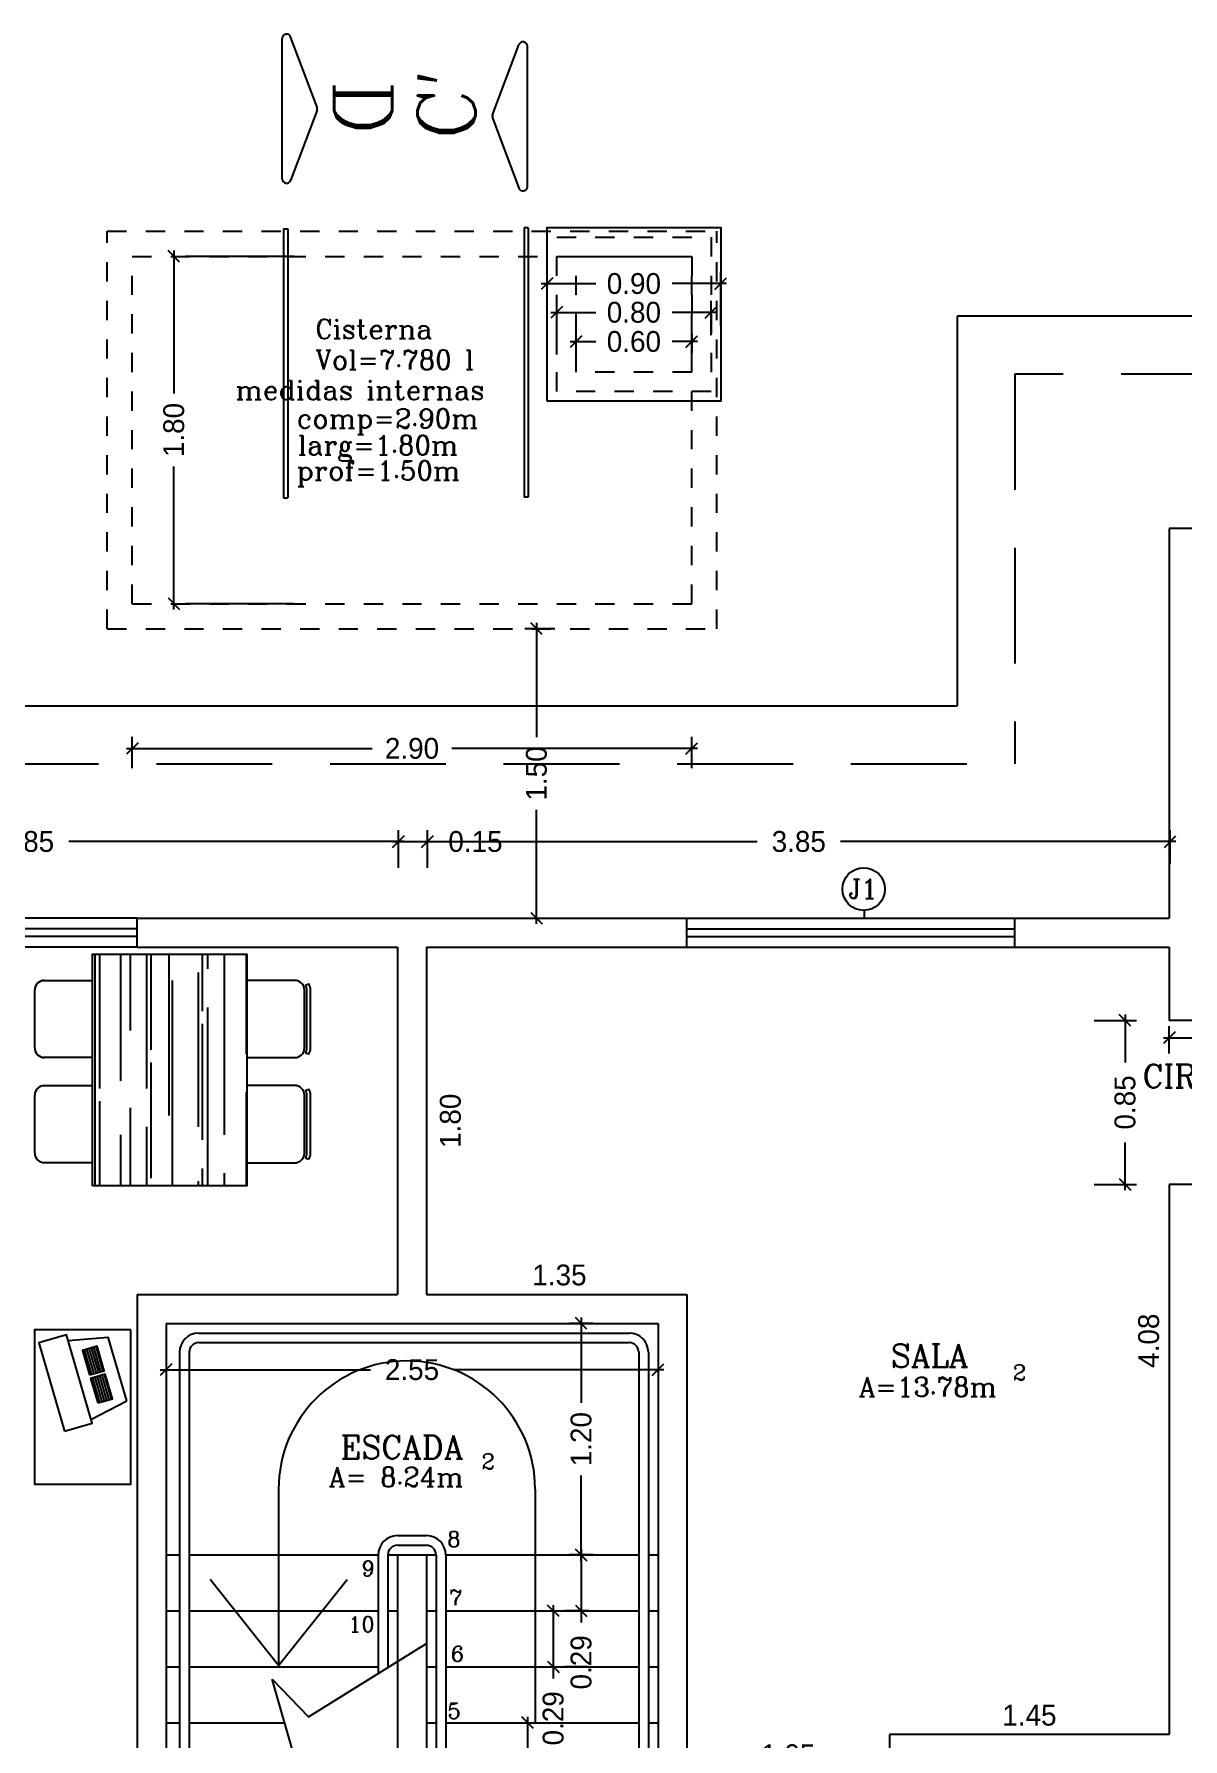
# Model space of a CAD drawing. Extents: x 11.2 to 102.3, y 40.3 to 127.2.
# Drawn here: x 23.5 to 29.45, y 61.93 to 70.76 of the extents above; entities that cross this region are included whole.
import ezdxf

# ---------------------------------------------------------------- set-up
doc = ezdxf.new("R2010")
doc.units = 0
doc.header["$LTSCALE"] = 8
doc.linetypes.add('DASHED2', pattern=[0.375, 0.25, -0.125])
doc.layers.get('0').update_dxf_attribs({"linetype": 'CONTINUOUS'})
doc.layers.get('DEFPOINTS').update_dxf_attribs({"linetype": 'CONTINUOUS'})
for name, color, linetype in [('COBERTURA', 7, 'CONTINUOUS'), ('COTAS', 244, 'CONTINUOUS'), ('EQUIPAMENTOS', 1, 'CONTINUOUS'), ('ESCADA', 5, 'CONTINUOUS'), ('ESQUADRIAS', 244, 'CONTINUOUS'), ('PAREDE', 7, 'CONTINUOUS'), ('PISO', 30, 'CONTINUOUS'), ('TEXTO', 1, 'CONTINUOUS')]:
    doc.layers.add(name, color=color, linetype=linetype)
doc.styles.add('ROMANC', font='ROMANC.SHX')
doc.dimstyles.get("Standard").update_dxf_attribs({"dimtxt": 0.18, "dimasz": 0.18, "dimexe": 0.18, "dimexo": 0.0625, "dimgap": 0.09, "dimtad": 0, "dimtih": 1, "dimtoh": 1, "dimdec": 4, "dimzin": 0, "dimtxsty": 'STANDARD', "dimcen": 0.09, "dimazin": 3, "dimtfac": 1, "dimtdec": 4, "dimtofl": 0, "dimtmove": 0, "dimatfit": 3, "dimtolj": 1, "dimtzin": 0})

# ---------------------------------------------------------------- blocks, each defined once
blk = doc.blocks.new('*X1')
at = {"color": 0}
for p, q in [((9.3208, 5.8875), (9.453, 5.8875)), ((9.3208, 5.875), (9.453, 5.875)), ((9.3208, 5.8625), (9.453, 5.8625)), ((9.3208, 5.85), (9.453, 5.85)), ((9.3208, 5.8375), (9.453, 5.8375)), ((9.4722, 5.8875), (9.6044, 5.8875)), ((9.4722, 5.875), (9.6044, 5.875)), ((9.4722, 5.8625), (9.6044, 5.8625)), ((9.4722, 5.85), (9.6044, 5.85)), ((9.4722, 5.8375), (9.6044, 5.8375)), ((9.3208, 5.825), (9.453, 5.825)), ((9.4722, 5.825), (9.6044, 5.825))]:
    blk.add_line(p, q, dxfattribs=at)
blk = doc.blocks.new('*X4')
at = {"color": 0}
for p, q in [((23.816, 64.7952), (23.816, 65.9952)), ((23.84, 65.3), (23.84, 65.9952)), ((23.95, 65.34), (23.95, 65.9952)), ((24, 65.6), (24, 65.9952)), ((24.084, 65.3), (24.084, 65.9952)), ((24.106, 65.5), (24.106, 65.9952)), ((24.2, 65.16), (24.2, 65.9952)), ((24.372, 65.7), (24.372, 65.9952)), ((24.4, 65.92), (24.4, 65.9952)), ((24.486, 65.06), (24.486, 65.9952)), ((24.6, 65.48), (24.6, 65.9952)), ((24.218, 64.7952), (24.218, 65.86)), ((24.352, 65.1), (24.352, 65.9)), ((24.4, 64.7952), (24.4, 65.72)), ((24.372, 65.034), (24.372, 65.634)), ((24.106, 64.834), (24.106, 65.434)), ((23.84, 64.7952), (23.84, 65.234)), ((24.6, 64.7952), (24.6, 65.28)), ((24, 64.7952), (24, 65.2)), ((23.95, 64.7952), (23.95, 65.06)), ((24.084, 64.7952), (24.084, 65.1)), ((24.372, 64.7952), (24.372, 64.884)), ((24.486, 64.7952), (24.486, 64.86)), ((24.352, 64.7952), (24.352, 64.82))]:
    blk.add_line(p, q, dxfattribs=at)
blk = doc.blocks.new('_OBLIQUE')
at = {"color": 0, "linetype": 'BYBLOCK'}
blk.add_line((-0.5, -0.5), (0.5, 0.5), dxfattribs=at)
blk = doc.blocks.new('*D18')
at = {"color": 244, "linetype": 'BYBLOCK'}
for p, q in [((26.3086, 69.3522), (26.3086, 69.4793)), ((26.9086, 69.3522), (26.9086, 69.4793)), ((26.2786, 69.4193), (26.4106, 69.4193)), ((26.9386, 69.4193), (26.8066, 69.4193))]:
    blk.add_line(p, q, dxfattribs=at)
at = {"layer": 'DEFPOINTS', "color": 0, "linetype": 'BYBLOCK'}
for p in [(26.9086, 69.4193), (26.3086, 68.5122), (26.9086, 68.5122)]:
    blk.add_point(p, dxfattribs=at)
at = {"color": 244, "linetype": 'BYBLOCK', "xscale": 0.06, "yscale": 0.06, "zscale": 0.06, "rotation": 180}
blk.add_blockref('_OBLIQUE', (26.3086, 69.4193), dxfattribs=at)
at = {"color": 244, "linetype": 'BYBLOCK', "xscale": 0.06, "yscale": 0.06, "zscale": 0.06}
blk.add_blockref('_OBLIQUE', (26.9086, 69.4193), dxfattribs=at)
at = {"color": 30, "linetype": 'BYBLOCK', "insert": (26.6086, 69.4193), "char_height": 0.108, "attachment_point": 5}
blk.add_mtext('\\A1;0.60', dxfattribs=at)
blk = doc.blocks.new('*D19')
at = {"color": 244, "linetype": 'BYBLOCK'}
for p, q in [((26.2086, 69.3522), (26.2086, 69.6306)), ((27.0086, 69.4522), (27.0086, 69.6306)), ((26.1786, 69.5706), (26.4106, 69.5706)), ((27.0386, 69.5706), (26.8066, 69.5706))]:
    blk.add_line(p, q, dxfattribs=at)
at = {"layer": 'DEFPOINTS', "color": 0, "linetype": 'BYBLOCK'}
for p in [(27.0086, 69.5706), (27.0086, 68.6122), (26.2086, 68.5122)]:
    blk.add_point(p, dxfattribs=at)
at = {"color": 244, "linetype": 'BYBLOCK', "xscale": 0.06, "yscale": 0.06, "zscale": 0.06, "rotation": 180}
blk.add_blockref('_OBLIQUE', (26.2086, 69.5706), dxfattribs=at)
at = {"color": 244, "linetype": 'BYBLOCK', "xscale": 0.06, "yscale": 0.06, "zscale": 0.06}
blk.add_blockref('_OBLIQUE', (27.0086, 69.5706), dxfattribs=at)
at = {"color": 30, "linetype": 'BYBLOCK', "insert": (26.6086, 69.5706), "char_height": 0.108, "attachment_point": 5}
blk.add_mtext('\\A1;0.80', dxfattribs=at)
blk = doc.blocks.new('*D20')
at = {"color": 244, "linetype": 'BYBLOCK'}
for p, q in [((26.1286, 69.7196), (26.4106, 69.7196)), ((26.1586, 69.5022), (26.1586, 69.7796)), ((27.0886, 69.7196), (26.8066, 69.7196)), ((27.0586, 69.5022), (27.0586, 69.7796))]:
    blk.add_line(p, q, dxfattribs=at)
at = {"layer": 'DEFPOINTS', "color": 0, "linetype": 'BYBLOCK'}
for p in [(27.0586, 69.7196), (26.1586, 68.6622), (27.0586, 68.6622)]:
    blk.add_point(p, dxfattribs=at)
at = {"color": 244, "linetype": 'BYBLOCK', "xscale": 0.06, "yscale": 0.06, "zscale": 0.06, "rotation": 180}
blk.add_blockref('_OBLIQUE', (26.1586, 69.7196), dxfattribs=at)
at = {"color": 244, "linetype": 'BYBLOCK', "xscale": 0.06, "yscale": 0.06, "zscale": 0.06}
blk.add_blockref('_OBLIQUE', (27.0586, 69.7196), dxfattribs=at)
at = {"color": 30, "linetype": 'BYBLOCK', "insert": (26.6086, 69.7196), "char_height": 0.108, "attachment_point": 5}
blk.add_mtext('\\A1;0.90', dxfattribs=at)
blk = doc.blocks.new('*D21')
at = {"color": 244, "linetype": 'BYBLOCK'}
for p, q in [((24.0086, 67.5522), (24.0086, 67.7136)), ((26.9086, 67.5522), (26.9086, 67.7136)), ((23.9786, 67.6536), (25.2516, 67.6536)), ((26.9386, 67.6536), (25.6656, 67.6536))]:
    blk.add_line(p, q, dxfattribs=at)
at = {"layer": 'DEFPOINTS', "color": 0, "linetype": 'BYBLOCK'}
for p in [(26.9086, 67.6536), (24.0086, 66.7122), (26.9086, 66.7122)]:
    blk.add_point(p, dxfattribs=at)
at = {"color": 244, "linetype": 'BYBLOCK', "xscale": 0.06, "yscale": 0.06, "zscale": 0.06, "rotation": 180}
blk.add_blockref('_OBLIQUE', (24.0086, 67.6536), dxfattribs=at)
at = {"color": 244, "linetype": 'BYBLOCK', "xscale": 0.06, "yscale": 0.06, "zscale": 0.06}
blk.add_blockref('_OBLIQUE', (26.9086, 67.6536), dxfattribs=at)
at = {"color": 30, "linetype": 'BYBLOCK', "insert": (25.4586, 67.6536), "char_height": 0.108, "attachment_point": 5}
blk.add_mtext('\\A1;2.90', dxfattribs=at)
blk = doc.blocks.new('*D22')
at = {"color": 244, "linetype": 'BYBLOCK'}
for p, q in [((24.224, 68.5422), (24.224, 67.8012)), ((24.8486, 68.5122), (24.284, 68.5122)), ((24.224, 66.6822), (24.224, 67.4232)), ((24.8486, 66.7122), (24.284, 66.7122))]:
    blk.add_line(p, q, dxfattribs=at)
at = {"layer": 'DEFPOINTS', "color": 0, "linetype": 'BYBLOCK'}
for p in [(24.0086, 68.5122), (24.0086, 66.7122), (24.224, 66.7122)]:
    blk.add_point(p, dxfattribs=at)
at = {"color": 244, "linetype": 'BYBLOCK', "xscale": 0.06, "yscale": 0.06, "zscale": 0.06}
for p, rotation in [((24.224, 68.5122), 90), ((24.224, 66.7122), 270)]:
    blk.add_blockref('_OBLIQUE', p, dxfattribs=dict(at, rotation=rotation))
at = {"color": 30, "linetype": 'BYBLOCK', "insert": (24.224, 67.6122), "char_height": 0.108, "attachment_point": 5, "rotation": 90}
blk.add_mtext('\\A1;1.80', dxfattribs=at)
blk = doc.blocks.new('*D28')
at = {"color": 244, "linetype": 'BYBLOCK'}
for p, q in [((24.1836, 63.2422), (24.1836, 63.0888)), ((26.7336, 63.2422), (26.7336, 63.0888)), ((24.1536, 63.1488), (25.2426, 63.1488)), ((26.7636, 63.1488), (25.6746, 63.1488))]:
    blk.add_line(p, q, dxfattribs=at)
at = {"layer": 'DEFPOINTS', "color": 0, "linetype": 'BYBLOCK'}
for p in [(24.1836, 64.0822), (26.7336, 64.0822), (26.7336, 63.1488)]:
    blk.add_point(p, dxfattribs=at)
at = {"color": 244, "linetype": 'BYBLOCK', "xscale": 0.06, "yscale": 0.06, "zscale": 0.06, "rotation": 180}
blk.add_blockref('_OBLIQUE', (24.1836, 63.1488), dxfattribs=at)
at = {"color": 244, "linetype": 'BYBLOCK', "xscale": 0.06, "yscale": 0.06, "zscale": 0.06}
blk.add_blockref('_OBLIQUE', (26.7336, 63.1488), dxfattribs=at)
at = {"color": 30, "linetype": 'BYBLOCK', "insert": (25.4586, 63.1488), "char_height": 0.108, "attachment_point": 5}
blk.add_mtext('\\A1;2.55', dxfattribs=at)
blk = doc.blocks.new('*D29')
at = {"color": 244, "linetype": 'BYBLOCK'}
for p, q in [((25.8936, 64.0822), (25.7715, 64.0822)), ((25.8315, 64.1122), (25.8315, 63.6712)), ((25.8315, 62.8522), (25.8315, 63.2932)), ((25.8936, 62.8822), (25.7715, 62.8822))]:
    blk.add_line(p, q, dxfattribs=at)
at = {"layer": 'DEFPOINTS', "color": 0, "linetype": 'BYBLOCK'}
for p in [(26.7336, 64.0822), (25.8315, 62.8822), (26.7336, 62.8822)]:
    blk.add_point(p, dxfattribs=at)
at = {"color": 244, "linetype": 'BYBLOCK', "xscale": 0.06, "yscale": 0.06, "zscale": 0.06}
for p, rotation in [((25.8315, 64.0822), 90), ((25.8315, 62.8822), 270)]:
    blk.add_blockref('_OBLIQUE', p, dxfattribs=dict(at, rotation=rotation))
at = {"color": 30, "linetype": 'BYBLOCK', "insert": (25.8315, 63.4822), "char_height": 0.108, "attachment_point": 5, "rotation": 90}
blk.add_mtext('\\A1;1.20', dxfattribs=at)
blk = doc.blocks.new('*D30')
at = {"color": 244, "linetype": 'BYBLOCK'}
for p, q in [((26.5391, 62.9122), (26.5391, 62.5922)), ((26.4736, 62.8822), (26.5991, 62.8822)), ((26.4736, 62.5922), (26.5991, 62.5922)), ((26.5391, 62.5922), (26.5391, 62.5322))]:
    blk.add_line(p, q, dxfattribs=at)
at = {"layer": 'DEFPOINTS', "color": 0, "linetype": 'BYBLOCK'}
for p in [(25.6336, 62.8822), (25.6336, 62.5922), (26.5391, 62.5922)]:
    blk.add_point(p, dxfattribs=at)
at = {"color": 244, "linetype": 'BYBLOCK', "xscale": 0.06, "yscale": 0.06, "zscale": 0.06}
for p, rotation in [((26.5391, 62.8822), 90), ((26.5391, 62.5922), 270)]:
    blk.add_blockref('_OBLIQUE', p, dxfattribs=dict(at, rotation=rotation))
at = {"color": 30, "linetype": 'BYBLOCK', "insert": (26.5391, 62.3252), "char_height": 0.108, "attachment_point": 5, "rotation": 90}
blk.add_mtext('\\A1;0.29', dxfattribs=at)
blk = doc.blocks.new('*D31')
at = {"color": 244, "linetype": 'BYBLOCK'}
for p, q in [((26.1905, 62.6222), (26.1905, 62.3022)), ((26.3736, 62.5922), (26.2505, 62.5922)), ((26.1905, 62.3022), (26.1905, 62.2422)), ((26.3736, 62.3022), (26.2505, 62.3022))]:
    blk.add_line(p, q, dxfattribs=at)
at = {"layer": 'DEFPOINTS', "color": 0, "linetype": 'BYBLOCK'}
for p in [(25.5336, 62.5922), (25.5336, 62.3022), (26.1905, 62.3022)]:
    blk.add_point(p, dxfattribs=at)
at = {"color": 244, "linetype": 'BYBLOCK', "xscale": 0.06, "yscale": 0.06, "zscale": 0.06}
for p, rotation in [((26.1905, 62.5922), 90), ((26.1905, 62.3022), 270)]:
    blk.add_blockref('_OBLIQUE', p, dxfattribs=dict(at, rotation=rotation))
at = {"color": 30, "linetype": 'BYBLOCK', "insert": (26.1905, 62.0352), "char_height": 0.108, "attachment_point": 5, "rotation": 90}
blk.add_mtext('\\A1;0.29', dxfattribs=at)
blk = doc.blocks.new('*D32')
at = {"color": 244, "linetype": 'BYBLOCK'}
for p, q in [((26.4282, 62.0422), (26.4282, 61.7222)), ((26.3736, 62.0122), (26.4882, 62.0122)), ((26.3736, 61.7222), (26.4882, 61.7222)), ((26.4282, 61.7222), (26.4282, 61.6622))]:
    blk.add_line(p, q, dxfattribs=at)
at = {"layer": 'DEFPOINTS', "color": 0, "linetype": 'BYBLOCK'}
for p in [(25.5336, 62.0122), (25.5336, 61.7222), (26.4282, 61.7222)]:
    blk.add_point(p, dxfattribs=at)
at = {"color": 244, "linetype": 'BYBLOCK', "xscale": 0.06, "yscale": 0.06, "zscale": 0.06}
for p, rotation in [((26.4282, 62.0122), 90), ((26.4282, 61.7222), 270)]:
    blk.add_blockref('_OBLIQUE', p, dxfattribs=dict(at, rotation=rotation))
at = {"color": 30, "linetype": 'BYBLOCK', "insert": (26.4282, 61.4552), "char_height": 0.108, "attachment_point": 5, "rotation": 90}
blk.add_mtext('\\A1;0.29', dxfattribs=at)
blk = doc.blocks.new('*D33')
at = {"color": 244, "linetype": 'BYBLOCK'}
for p, q in [((26.8836, 61.1122), (26.8836, 60.9824)), ((27.9336, 61.1122), (27.9336, 60.9824)), ((26.8536, 61.0424), (27.2196, 61.0424)), ((27.9636, 61.0424), (27.5976, 61.0424))]:
    blk.add_line(p, q, dxfattribs=at)
at = {"layer": 'DEFPOINTS', "color": 0, "linetype": 'BYBLOCK'}
for p in [(26.8836, 61.9522), (27.9336, 61.9522), (26.8836, 61.0424)]:
    blk.add_point(p, dxfattribs=at)
at = {"color": 244, "linetype": 'BYBLOCK', "xscale": 0.06, "yscale": 0.06, "zscale": 0.06, "rotation": 180}
blk.add_blockref('_OBLIQUE', (26.8836, 61.0424), dxfattribs=at)
at = {"color": 244, "linetype": 'BYBLOCK', "xscale": 0.06, "yscale": 0.06, "zscale": 0.06}
blk.add_blockref('_OBLIQUE', (27.9336, 61.0424), dxfattribs=at)
at = {"color": 30, "linetype": 'BYBLOCK', "insert": (27.4086, 61.0424), "char_height": 0.108, "attachment_point": 5}
blk.add_mtext('\\A1;1.05', dxfattribs=at)
blk = doc.blocks.new('*D34')
at = {"color": 244, "linetype": 'BYBLOCK'}
for p, q in [((30.2236, 65.6522), (30.4436, 65.6522)), ((30.3836, 65.6822), (30.3836, 65.4342)), ((30.3836, 64.7722), (30.3836, 65.0202)), ((30.2236, 64.8022), (30.4436, 64.8022))]:
    blk.add_line(p, q, dxfattribs=at)
at = {"layer": 'DEFPOINTS', "color": 0, "linetype": 'BYBLOCK'}
for p in [(29.3836, 65.6522), (29.3836, 64.8022), (30.3836, 64.8022)]:
    blk.add_point(p, dxfattribs=at)
at = {"color": 244, "linetype": 'BYBLOCK', "xscale": 0.06, "yscale": 0.06, "zscale": 0.06}
for p, rotation in [((30.3836, 65.6522), 90), ((30.3836, 64.8022), 270)]:
    blk.add_blockref('_OBLIQUE', p, dxfattribs=dict(at, rotation=rotation))
at = {"color": 30, "linetype": 'BYBLOCK', "insert": (30.3836, 65.2272), "char_height": 0.108, "attachment_point": 5, "rotation": 90}
blk.add_mtext('\\A1;0.85', dxfattribs=at)
blk = doc.blocks.new('*D35')
at = {"color": 244, "linetype": 'BYBLOCK'}
for p, q in [((29.3836, 65.6422), (29.3836, 65.7844)), ((30.3836, 65.6422), (30.3836, 65.7844)), ((29.3536, 65.7244), (29.7036, 65.7244)), ((30.4136, 65.7244), (30.0636, 65.7244))]:
    blk.add_line(p, q, dxfattribs=at)
at = {"layer": 'DEFPOINTS', "color": 0, "linetype": 'BYBLOCK'}
for p in [(30.3836, 65.7244), (29.3836, 64.8022), (30.3836, 64.8022)]:
    blk.add_point(p, dxfattribs=at)
at = {"color": 244, "linetype": 'BYBLOCK', "xscale": 0.06, "yscale": 0.06, "zscale": 0.06, "rotation": 180}
blk.add_blockref('_OBLIQUE', (29.3836, 65.7244), dxfattribs=at)
at = {"color": 244, "linetype": 'BYBLOCK', "xscale": 0.06, "yscale": 0.06, "zscale": 0.06}
blk.add_blockref('_OBLIQUE', (30.3836, 65.7244), dxfattribs=at)
at = {"color": 30, "linetype": 'BYBLOCK', "insert": (29.8836, 65.7244), "char_height": 0.108, "attachment_point": 5}
blk.add_mtext('\\A1;1.00', dxfattribs=at)
blk = doc.blocks.new('*D65')
at = {"layer": 'DEFPOINTS', "color": 0, "linetype": 'BYBLOCK'}
for p in [(29.3836, 66.0322), (29.3836, 61.9522), (29.3836, 61.9522)]:
    blk.add_point(p, dxfattribs=at)
at = {"color": 30, "linetype": 'BYBLOCK', "insert": (29.3836, 63.9922), "char_height": 0.108, "attachment_point": 5, "rotation": 90}
blk.add_mtext('\\A1;4.08', dxfattribs=at)
blk = doc.blocks.new('*D66')
at = {"layer": 'DEFPOINTS', "color": 0, "linetype": 'BYBLOCK'}
for p in [(25.5336, 66.0322), (25.5336, 64.2322), (25.5336, 64.2322)]:
    blk.add_point(p, dxfattribs=at)
at = {"color": 30, "linetype": 'BYBLOCK', "insert": (25.5336, 65.1322), "char_height": 0.108, "attachment_point": 5, "rotation": 90}
blk.add_mtext('\\A1;1.80', dxfattribs=at)
blk = doc.blocks.new('*D67')
at = {"layer": 'DEFPOINTS', "color": 0, "linetype": 'BYBLOCK'}
for p in [(29.3836, 62.0508), (27.9336, 61.9522), (29.3836, 61.9522)]:
    blk.add_point(p, dxfattribs=at)
at = {"color": 30, "linetype": 'BYBLOCK', "insert": (28.6586, 62.0508), "char_height": 0.108, "attachment_point": 5}
blk.add_mtext('\\A1;1.45', dxfattribs=at)
blk = doc.blocks.new('*D68')
at = {"color": 244, "linetype": 'BYBLOCK'}
for p, q in [((21.5036, 67.0018), (23.2426, 67.0018)), ((21.5336, 66.8722), (21.5336, 67.0618)), ((25.4136, 67.0018), (23.6746, 67.0018)), ((25.3836, 66.8722), (25.3836, 67.0618))]:
    blk.add_line(p, q, dxfattribs=at)
at = {"layer": 'DEFPOINTS', "color": 0, "linetype": 'BYBLOCK'}
for p in [(25.3836, 67.0018), (21.5336, 66.0322), (25.3836, 66.0322)]:
    blk.add_point(p, dxfattribs=at)
at = {"color": 244, "linetype": 'BYBLOCK', "xscale": 0.06, "yscale": 0.06, "zscale": 0.06, "rotation": 180}
blk.add_blockref('_OBLIQUE', (21.5336, 67.0018), dxfattribs=at)
at = {"color": 244, "linetype": 'BYBLOCK', "xscale": 0.06, "yscale": 0.06, "zscale": 0.06}
blk.add_blockref('_OBLIQUE', (25.3836, 67.0018), dxfattribs=at)
at = {"color": 30, "linetype": 'BYBLOCK', "insert": (23.4586, 67.0018), "char_height": 0.108, "attachment_point": 5}
blk.add_mtext('\\A1;3.85', dxfattribs=at)
blk = doc.blocks.new('*D69')
at = {"color": 244, "linetype": 'BYBLOCK'}
for p, q in [((25.5036, 66.9854), (27.2426, 66.9854)), ((25.5336, 66.8722), (25.5336, 67.0454)), ((29.4136, 66.9854), (27.6746, 66.9854)), ((29.3836, 66.8722), (29.3836, 67.0454))]:
    blk.add_line(p, q, dxfattribs=at)
at = {"layer": 'DEFPOINTS', "color": 0, "linetype": 'BYBLOCK'}
for p in [(29.3836, 66.9854), (25.5336, 66.0322), (29.3836, 66.0322)]:
    blk.add_point(p, dxfattribs=at)
at = {"color": 244, "linetype": 'BYBLOCK', "xscale": 0.06, "yscale": 0.06, "zscale": 0.06, "rotation": 180}
blk.add_blockref('_OBLIQUE', (25.5336, 66.9854), dxfattribs=at)
at = {"color": 244, "linetype": 'BYBLOCK', "xscale": 0.06, "yscale": 0.06, "zscale": 0.06}
blk.add_blockref('_OBLIQUE', (29.3836, 66.9854), dxfattribs=at)
at = {"color": 30, "linetype": 'BYBLOCK', "insert": (27.4586, 66.9854), "char_height": 0.108, "attachment_point": 5}
blk.add_mtext('\\A1;3.85', dxfattribs=at)
blk = doc.blocks.new('*D70')
at = {"color": 244, "linetype": 'BYBLOCK'}
for p, q in [((25.3836, 66.8722), (25.3836, 67.0676)), ((25.5336, 66.8722), (25.5336, 67.0676)), ((25.3536, 67.0076), (25.5336, 67.0076)), ((25.5336, 67.0076), (25.5936, 67.0076))]:
    blk.add_line(p, q, dxfattribs=at)
at = {"layer": 'DEFPOINTS', "color": 0, "linetype": 'BYBLOCK'}
for p in [(25.5336, 67.0076), (25.3836, 66.0322), (25.5336, 66.0322)]:
    blk.add_point(p, dxfattribs=at)
at = {"color": 244, "linetype": 'BYBLOCK', "xscale": 0.06, "yscale": 0.06, "zscale": 0.06, "rotation": 180}
blk.add_blockref('_OBLIQUE', (25.3836, 67.0076), dxfattribs=at)
at = {"color": 244, "linetype": 'BYBLOCK', "xscale": 0.06, "yscale": 0.06, "zscale": 0.06}
blk.add_blockref('_OBLIQUE', (25.5336, 67.0076), dxfattribs=at)
at = {"color": 30, "linetype": 'BYBLOCK', "insert": (25.7826, 67.0076), "char_height": 0.108, "attachment_point": 5}
blk.add_mtext('\\A1;0.15', dxfattribs=at)
blk = doc.blocks.new('*D71')
at = {"layer": 'DEFPOINTS', "color": 0, "linetype": 'BYBLOCK'}
for p in [(25.5336, 64.2322), (26.8836, 64.2322), (26.8836, 64.2322)]:
    blk.add_point(p, dxfattribs=at)
at = {"color": 30, "linetype": 'BYBLOCK', "insert": (26.2086, 64.2322), "char_height": 0.108, "attachment_point": 5}
blk.add_mtext('\\A1;1.35', dxfattribs=at)
blk = doc.blocks.new('*D147')
at = {"color": 244, "linetype": 'BYBLOCK', "ltscale": 0.2}
for p, q in [((26.1986, 67.6822), (26.0437, 67.6822)), ((26.1037, 67.7122), (26.1037, 67.1212)), ((26.1037, 66.1522), (26.1037, 66.7432)), ((26.0436, 66.1822), (26.0437, 66.1822))]:
    blk.add_line(p, q, dxfattribs=at)
at = {"layer": 'DEFPOINTS', "color": 0, "linetype": 'BYBLOCK', "ltscale": 0.2}
for p in [(27.0386, 67.6822), (26.1037, 66.1822), (26.8836, 66.1822)]:
    blk.add_point(p, dxfattribs=at)
at = {"color": 244, "linetype": 'BYBLOCK', "ltscale": 0.2, "xscale": 0.06, "yscale": 0.06, "zscale": 0.06}
for p, rotation in [((26.1037, 67.6822), 90), ((26.1037, 66.1822), 270)]:
    blk.add_blockref('_OBLIQUE', p, dxfattribs=dict(at, rotation=rotation))
at = {"color": 30, "linetype": 'BYBLOCK', "ltscale": 0.2, "insert": (26.1037, 66.9322), "char_height": 0.108, "attachment_point": 5, "rotation": 90}
blk.add_mtext('\\A1;1.50', dxfattribs=at)

msp = doc.modelspace()

# ---------------------------------------------------------------- linework, layer by layer
at = {"layer": 'COBERTURA', "color": 30, "linetype": 'DASHED2', "ltscale": 0.3}
for p, q in [((34.2336, 69.0022), (28.5836, 69.0022)), ((28.5836, 69.0022), (28.5836, 66.9822)), ((22.3336, 66.9822), (28.5836, 66.9822))]:
    msp.add_line(p, q, dxfattribs=at)
at = {"layer": 'EQUIPAMENTOS', "color": 244}
for p, q in [((23.5415, 65.8597), (23.8047, 65.8597)), ((24.8632, 65.8597), (24.6, 65.8597)), ((24.9064, 65.8347), (24.922, 65.8412)), ((23.5034, 65.5097), (23.5034, 65.8097)), ((24.9012, 65.5097), (24.9012, 65.8097)), ((24.9132, 65.5097), (24.9132, 65.8097)), ((24.9332, 65.5097), (24.9332, 65.8097)), ((24.9064, 65.4847), (24.922, 65.4783)), ((23.8047, 65.4597), (23.5415, 65.4597)), ((24.6, 65.4597), (24.8632, 65.4597)), ((23.5415, 65.3147), (23.8047, 65.3147)), ((24.8632, 65.3147), (24.6, 65.3147)), ((24.9064, 65.2897), (24.922, 65.2961)), ((23.5034, 64.9647), (23.5034, 65.2647)), ((24.9012, 64.9647), (24.9012, 65.2647)), ((24.9132, 64.9647), (24.9132, 65.2647)), ((24.9332, 64.9647), (24.9332, 65.2647)), ((23.8047, 64.9147), (23.5415, 64.9147)), ((24.6, 64.9147), (24.8632, 64.9147)), ((24.9064, 64.9397), (24.922, 64.9333))]:
    msp.add_line(p, q, dxfattribs=at)
at = {"layer": 'EQUIPAMENTOS', "color": 30}
for p, q in [((23.6758, 63.9929), (23.8839, 64.0105)), ((23.9796, 63.6806), (23.8839, 64.0105)), ((23.7944, 63.5841), (23.9796, 63.6806))]:
    msp.add_line(p, q, dxfattribs=at)
at = {"layer": 'EQUIPAMENTOS', "color": 244}
for points in [[(23.8023, 64.7952), (23.8023, 65.9952), (24.6023, 65.9952), (24.6023, 64.7952)], [(24.0014, 64.049), (23.5014, 64.049), (23.5014, 63.249), (24.0014, 63.249)]]:
    msp.add_lwpolyline(points, close=True, dxfattribs=at)
at = {"layer": 'EQUIPAMENTOS', "color": 30}
for points in [[(23.6574, 63.523), (23.8001, 63.5644), (23.6672, 64.0224), (23.5246, 63.981)], [(23.7877, 63.8149), (23.8633, 63.8368), (23.8265, 63.9638), (23.7508, 63.9418)], [(23.8298, 63.6695), (23.9055, 63.6914), (23.8687, 63.8184), (23.793, 63.7964)]]:
    msp.add_lwpolyline(points, close=True, dxfattribs=at)
at = {"layer": 'EQUIPAMENTOS', "color": 244}
for centre, start, end in [((23.5534, 65.8097), 90, 180), ((24.8512, 65.8097), 0, 90), ((24.8632, 65.8097), 0, 30.01839), ((24.8832, 65.8097), 0, 38.96127), ((23.5534, 65.5097), 180, 270), ((24.8512, 65.5097), 270, 0), ((24.8632, 65.5097), 329.98161, 360), ((24.8832, 65.5097), 321.03873, 0), ((23.5534, 65.2647), 90, 180), ((24.8512, 65.2647), 0, 90), ((24.8832, 65.2647), 0, 38.96127), ((24.8632, 65.2647), 0, 30.01839), ((23.5534, 64.9647), 180, 270), ((24.8512, 64.9647), 270, 0), ((24.8632, 64.9647), 329.98161, 360), ((24.8832, 64.9647), 321.03873, 0)]:
    msp.add_arc(centre, 0.05, start, end, dxfattribs=at)
at = {"layer": 'ESCADA', "color": 1}
for p, q in [((24.3536, 64.0322), (26.5836, 64.0322)), ((24.3536, 63.9822), (26.5836, 63.9822)), ((24.1836, 62.8822), (24.2536, 62.8822)), ((24.3036, 62.8822), (25.2836, 62.8822)), ((25.3336, 62.8822), (25.3836, 62.8822)), ((25.5336, 62.8822), (25.5836, 62.8822)), ((25.6336, 62.8822), (26.6336, 62.8822)), ((26.6836, 62.8822), (26.7336, 62.8822)), ((24.1836, 62.5922), (24.2536, 62.5922)), ((24.3036, 62.5922), (25.2836, 62.5922)), ((25.3336, 62.5922), (25.3836, 62.5922)), ((25.5336, 62.5922), (25.5836, 62.5922)), ((25.6336, 62.5922), (26.6336, 62.5922)), ((26.6836, 62.5922), (26.7336, 62.5922)), ((24.1836, 62.3022), (24.2536, 62.3022)), ((24.3036, 62.3022), (25.2836, 62.3022)), ((25.5336, 62.3022), (25.5836, 62.3022)), ((25.6336, 62.3022), (26.6336, 62.3022)), ((26.6836, 62.3022), (26.7336, 62.3022)), ((24.1836, 62.0122), (24.2536, 62.0122)), ((24.3036, 62.0122), (24.7986, 62.0122)), ((25.5336, 62.0122), (25.5836, 62.0122)), ((25.6336, 62.0122), (26.6336, 62.0122)), ((26.6836, 62.0122), (26.7336, 62.0122))]:
    msp.add_line(p, q, dxfattribs=at)
at = {"layer": 'ESCADA', "color": 1, "linetype": 'CONTINUOUS', "ltscale": 0.3}
for p, q in [((24.2536, 63.9322), (24.2536, 61.6272)), ((24.3036, 63.9322), (24.3036, 61.6584)), ((26.6336, 63.9322), (26.6336, 60.8322)), ((26.6836, 63.9322), (26.6836, 60.8322)), ((25.3836, 62.9822), (25.5336, 62.9822)), ((25.3836, 62.9322), (25.5336, 62.9322)), ((25.2836, 62.8822), (25.2836, 62.2682)), ((25.3336, 62.8822), (25.3336, 62.2993)), ((25.5836, 62.8822), (25.5836, 60.8322)), ((25.6336, 62.8822), (25.6336, 60.8322))]:
    msp.add_line(p, q, dxfattribs=at)
at = {"layer": 'ESCADA', "color": 30, "ltscale": 0.3}
for p, q in [((24.7668, 63.2226), (24.7668, 62.3095)), ((26.0968, 63.2226), (26.0968, 62.0095)), ((24.7668, 62.3095), (24.412, 62.754)), ((24.7668, 62.3095), (25.1217, 62.754))]:
    msp.add_line(p, q, dxfattribs=at)
at = {"layer": 'ESCADA', "color": 30, "linetype": 'CONTINUOUS', "ltscale": 0.3}
for p, q in [((24.9217, 62.043), (25.5336, 62.4237)), ((24.7334, 62.2382), (24.9217, 62.043)), ((24.8638, 61.7863), (24.7334, 62.2382))]:
    msp.add_line(p, q, dxfattribs=at)
at = {"layer": 'ESCADA', "color": 1}
for radius in [0.1, 0.05]:
    msp.add_arc((24.3536, 63.9322), radius, 90, 180, dxfattribs=at)
at = {"layer": 'ESCADA', "color": 1, "ltscale": 0.3}
for radius in [0.1, 0.05]:
    msp.add_arc((26.5836, 63.9322), radius, 0, 90, dxfattribs=at)
at = {"layer": 'ESCADA', "color": 30, "ltscale": 0.3}
msp.add_arc((25.4318, 63.2226), 0.665, 360, 180, dxfattribs=at)
at = {"layer": 'ESCADA', "color": 1, "linetype": 'CONTINUOUS', "ltscale": 0.3}
for centre, radius, start, end in [((25.3836, 62.8822), 0.1, 90, 180), ((25.3836, 62.8822), 0.05, 90, 180), ((25.5329, 62.8822), 0.05, 0, 90), ((25.5336, 62.8822), 0.1, 0, 90)]:
    msp.add_arc(centre, radius, start, end, dxfattribs=at)
at = {"layer": 'ESQUADRIAS', "color": 1}
for p, q in [((24.0336, 66.1822), (22.3336, 66.1822)), ((26.8836, 66.1822), (28.5836, 66.1822)), ((24.0336, 66.0322), (22.3336, 66.0322)), ((26.8836, 66.0322), (28.5836, 66.0322))]:
    msp.add_line(p, q, dxfattribs=at)
at = {"layer": 'ESQUADRIAS', "color": 1, "ltscale": 0.2}
msp.add_line((27.8017, 66.2229), (27.8017, 66.1837), dxfattribs=at)
at = {"layer": 'ESQUADRIAS', "color": 5}
for p, q in [((24.0336, 66.1272), (22.3336, 66.1272)), ((26.8836, 66.1272), (28.5836, 66.1272)), ((24.0336, 66.0872), (22.3336, 66.0872)), ((26.8836, 66.0872), (28.5836, 66.0872))]:
    msp.add_line(p, q, dxfattribs=at)
at = {"layer": 'ESQUADRIAS', "color": 1, "ltscale": 0.2}
msp.add_circle((27.7996, 66.3332), 0.1104, dxfattribs=at)
at = {"layer": 'PAREDE', "color": 244, "linetype": 'DASHED2', "ltscale": 0.02}
for p, q in [((23.8786, 67.6822), (23.8786, 69.7422)), ((23.8786, 69.7422), (27.0386, 69.7422)), ((27.0386, 67.6822), (27.0386, 69.7422)), ((24.0086, 67.8122), (24.0086, 69.6122)), ((24.0086, 69.6122), (26.9086, 69.6122)), ((26.9086, 67.8122), (26.9086, 69.6122)), ((24.0086, 67.8122), (26.9086, 67.8122)), ((23.8786, 67.6822), (27.0386, 67.6822))]:
    msp.add_line(p, q, dxfattribs=at)
at = {"layer": 'PAREDE', "color": 7}
for p, q in [((29.3836, 68.2022), (29.3836, 66.1822)), ((29.8933, 68.2022), (29.3836, 68.2022)), ((24.0336, 66.0322), (24.0336, 66.1822)), ((24.0336, 66.1822), (26.8836, 66.1822)), ((26.8836, 66.0322), (26.8836, 66.1822)), ((28.5836, 66.0322), (28.5836, 66.1822)), ((28.5836, 66.1822), (29.3836, 66.1822)), ((24.0336, 66.0322), (25.3836, 66.0322)), ((25.3836, 66.0322), (25.3836, 64.2322)), ((25.5336, 66.0322), (25.5336, 64.2322)), ((25.5336, 66.0322), (26.8836, 66.0322)), ((28.5836, 66.0322), (29.3836, 66.0322)), ((29.3836, 66.0322), (29.3836, 65.6522)), ((29.6086, 65.6522), (29.3836, 65.6522)), ((29.3836, 64.8022), (29.3836, 61.9522)), ((29.6086, 64.8022), (29.3836, 64.8022)), ((24.0336, 64.2322), (24.0336, 60.8522)), ((24.0336, 64.2322), (25.3836, 64.2322)), ((25.5336, 64.2322), (26.8836, 64.2322)), ((26.8836, 64.2322), (26.8836, 60.8522)), ((26.8836, 64.2322), (26.8836, 60.8522)), ((24.1836, 64.0822), (24.1836, 60.8522)), ((24.1836, 64.0822), (26.7336, 64.0822)), ((26.7336, 64.0822), (26.7336, 60.8522)), ((26.7336, 64.0822), (26.7336, 60.7022)), ((25.5336, 62.4237), (25.5336, 60.7022)), ((25.3836, 62.3304), (25.3836, 60.8522)), ((29.3836, 61.9522), (27.9336, 61.9522)), ((27.9336, 61.9522), (27.9336, 61.7272)), ((29.3836, 61.9522), (27.9336, 61.9522))]:
    msp.add_line(p, q, dxfattribs=at)
at = {"layer": 'PAREDE', "color": 5, "linetype": 'CONTINUOUS', "ltscale": 0.3}
for p, q in [((25.3836, 62.8822), (25.3836, 62.3304)), ((25.3836, 62.8822), (25.5336, 62.8822)), ((25.5336, 62.8822), (25.5336, 62.4237))]:
    msp.add_line(p, q, dxfattribs=at)
at = {"layer": 'PAREDE', "color": 244, "linetype": 'CONTINUOUS', "ltscale": 0.3}
msp.add_lwpolyline([(26.1586, 68.8622), (26.1586, 69.7622), (27.0586, 69.7622), (27.0586, 68.8622)], close=True, dxfattribs=at)
at = {"layer": 'PAREDE', "color": 244, "linetype": 'DASHED2', "ltscale": 0.02}
for points in [[(26.2086, 68.9122), (26.2086, 69.7122), (27.0086, 69.7122), (27.0086, 68.9122)], [(26.3086, 69.0122), (26.3086, 69.6122), (26.9086, 69.6122), (26.9086, 69.0122)]]:
    msp.add_lwpolyline(points, close=True, dxfattribs=at)
at = {"layer": 'PISO', "color": 244, "linetype": 'CONTINUOUS', "ltscale": 0.8}
for p, q in [((34.5336, 69.3022), (28.2836, 69.3022)), ((28.2836, 69.3022), (28.2836, 67.2822)), ((22.6336, 67.2822), (28.2836, 67.2822))]:
    msp.add_line(p, q, dxfattribs=at)
at = {"layer": 'TEXTO', "color": 3, "linetype": 'CONTINUOUS', "ltscale": 0.3}
for p, q in [((24.786, 70.0139), (24.786, 70.7418)), ((24.9663, 70.3857), (24.8295, 70.7497)), ((25.8763, 70.3454), (26.0131, 70.7093)), ((26.0566, 69.9735), (26.0566, 70.7014)), ((24.9663, 70.3699), (24.8295, 70.006)), ((25.8763, 70.3295), (26.0131, 69.9656))]:
    msp.add_line(p, q, dxfattribs=at)
at = {"layer": 'TEXTO', "color": 3, "ltscale": 0.3}
for p, q in [((24.7923, 69.7558), (24.7923, 68.3601)), ((24.7923, 69.7558), (24.8141, 69.7558)), ((24.8141, 69.7558), (24.8141, 68.3601)), ((26.0395, 69.7593), (26.0395, 68.3637)), ((26.0614, 69.7593), (26.0395, 69.7593)), ((26.0614, 69.7593), (26.0614, 68.3637)), ((24.7923, 68.3601), (24.8141, 68.3601)), ((26.0614, 68.3637), (26.0395, 68.3637))]:
    msp.add_line(p, q, dxfattribs=at)
at = {"layer": 'TEXTO', "color": 3, "linetype": 'CONTINUOUS', "ltscale": 0.3}
for centre, start, end in [((24.8085, 70.7418), 20.60138, 180), ((26.0341, 70.7014), 0, 159.39862), ((24.9453, 70.3778), 339.39862, 20.60138), ((24.9453, 70.3778), 339.39862, 20.60138), ((25.8973, 70.3375), 159.39862, 200.60138), ((25.8973, 70.3375), 159.39862, 200.60138), ((24.8085, 70.0139), 180, 339.39862), ((26.0341, 69.9735), 200.60138, 0)]:
    msp.add_arc(centre, 0.0225, start, end, dxfattribs=at)

# ---------------------------------------------------------------- block references
at = {"layer": 'EQUIPAMENTOS', "color": 30}
msp.add_blockref('*X4', (0, 0), dxfattribs=at)
at = {"layer": 'EQUIPAMENTOS', "color": 30, "rotation": 106.1759956557198}
msp.add_blockref('*X1', (32.0918, 56.361), dxfattribs=at)

# ---------------------------------------------------------------- texts
at = {"layer": 'ESCADA', "color": 1, "ltscale": 0.3, "style": 'ROMANC'}
for s, p in [('8', (25.6415, 62.9241)), ('9', (25.1962, 62.7713)), ('7', (25.6513, 62.6211)), ('10', (25.1275, 62.4826)), ('6', (25.6598, 62.33)), ('5', (25.6428, 62.0332))]:
    msp.add_text(s, height=0.08, dxfattribs=at).set_placement(p)
at = {"layer": 'ESQUADRIAS', "color": 1, "ltscale": 0.3, "style": 'ROMANC'}
msp.add_text('J1', height=0.1, rotation=360, dxfattribs=at).set_placement((27.7216, 66.285))
at = {"layer": 'TEXTO', "color": 3, "linetype": 'CONTINUOUS', "ltscale": 0.3, "style": 'ROMANC'}
for s, rotation, p in [("C'", 90, (25.7873, 70.2145)), ('D', 270, (25.0553, 70.5234))]:
    msp.add_text(s, height=0.3, rotation=rotation, dxfattribs=at).set_placement(p)
at = {"layer": 'TEXTO', "color": 30, "ltscale": 0.3, "style": 'ROMANC'}
for s, p in [('Cisterna', (24.9571, 69.1858)), ('Vol=7.780 l', (24.9571, 69.0266)), ('medidas internas', (24.5433, 68.8696)), ('comp=2.90m', (24.86, 68.7221)), ('larg=1.80m', (24.8669, 68.5836)), ('prof=1.50m', (24.86, 68.4521))]:
    msp.add_text(s, height=0.1, dxfattribs=at).set_placement(p)
at = {"layer": 'TEXTO', "color": 1, "ltscale": 0.3, "style": 'ROMANC'}
for s, height, p in [('CIRCULAÇÃO', 0.12, (29.245, 65.3038)), ('SALA', 0.12, (27.9409, 63.8547)), ('A=13.78m', 0.1, (27.7744, 63.7032)), ('2', 0.08, (28.5724, 63.7875))]:
    msp.add_text(s, height=height, rotation=360, dxfattribs=at).set_placement(p)
for s, height, p in [('ESCADA', 0.12, (25.0881, 63.3806)), ('2', 0.08, (25.8188, 63.3263)), ('A= 8.24m', 0.1, (25.0274, 63.2361))]:
    msp.add_text(s, height=height, dxfattribs=at).set_placement(p)

# ---------------------------------------------------------------- dimensions: what is measured, and where the dimension line sits
at = {"layer": 'COTAS', "color": 30}
for base, p1, p2, override, picture, middle, set_off in [((24.224, 67.8122), (24.0086, 69.6122), (24.0086, 67.8122), {"dimscale": 0.6, "dimasz": 0.1, "dimexe": 0.1, "dimexo": 1.4, "dimtih": 0, "dimtoh": 0, "dimdec": 2, "dimblk1": 'OBLIQUE', "dimblk2": 'OBLIQUE', "dimsah": 1, "dimdle": 0.05, "dimclrd": 244, "dimclre": 244, "dimclrt": 30}, '*D22', (24.224, 68.7122), (0, 1.1)), ((25.6577, 64.2322), (25.6577, 66.0322), (25.6577, 64.2322), {"dimscale": 0.6, "dimasz": 0.1, "dimexe": 0.1, "dimexo": 1.4, "dimtih": 0, "dimtoh": 0, "dimdec": 2, "dimblk1": 'OBLIQUE', "dimblk2": 'OBLIQUE', "dimsah": 1, "dimdle": 0.05, "dimse1": 1, "dimse2": 1, "dimsd1": 1, "dimsd2": 1, "dimclrd": 244, "dimclre": 244, "dimclrt": 30}, '*D66', (25.6577, 65.1322), (0.1241, 0)), ((29.2772, 61.9522), (29.2772, 66.0322), (29.2772, 61.9522), {"dimscale": 0.6, "dimasz": 0.1, "dimexe": 0.1, "dimexo": 1.4, "dimtih": 0, "dimtoh": 0, "dimdec": 2, "dimblk1": 'OBLIQUE', "dimblk2": 'OBLIQUE', "dimsah": 1, "dimdle": 0.05, "dimse1": 1, "dimse2": 1, "dimsd1": 1, "dimsd2": 1, "dimclrd": 244, "dimclre": 244, "dimclrt": 30}, '*D65', (29.2772, 63.9922), (-0.1064, 0)), ((29.1545, 64.8022), (28.1545, 65.6522), (28.1545, 64.8022), {"dimscale": 0.6, "dimasz": 0.1, "dimexe": 0.1, "dimexo": 1.4, "dimtih": 0, "dimtoh": 0, "dimdec": 2, "dimblk1": 'OBLIQUE', "dimblk2": 'OBLIQUE', "dimsah": 1, "dimdle": 0.05, "dimclrd": 244, "dimclre": 244, "dimclrt": 30}, '*D34', (29.1545, 65.2272), (-1.2291, 0)), ((26.3352, 62.8822), (27.2374, 64.0822), (27.2374, 62.8822), {"dimscale": 0.6, "dimasz": 0.1, "dimexe": 0.1, "dimexo": 1.4, "dimtih": 0, "dimtoh": 0, "dimdec": 2, "dimblk1": 'OBLIQUE', "dimblk2": 'OBLIQUE', "dimsah": 1, "dimdle": 0.05, "dimclrd": 244, "dimclre": 244, "dimclrt": 30}, '*D29', (26.3352, 63.4822), (0.5038, 0)), ((26.3352, 62.5922), (25.4298, 62.8822), (25.4298, 62.5922), {"dimscale": 0.6, "dimasz": 0.1, "dimexe": 0.1, "dimexo": 1.4, "dimtih": 0, "dimtoh": 0, "dimdec": 2, "dimblk1": 'OBLIQUE', "dimblk2": 'OBLIQUE', "dimsah": 1, "dimdle": 0.05, "dimclrd": 244, "dimclre": 244, "dimclrt": 30}, '*D30', (26.3352, 62.3252), (-0.2038, 0)), ((26.0575, 61.7222), (25.1629, 62.0122), (25.1629, 61.7222), {"dimscale": 0.6, "dimasz": 0.1, "dimexe": 0.1, "dimexo": 1.4, "dimtih": 0, "dimtoh": 0, "dimdec": 2, "dimblk1": 'OBLIQUE', "dimblk2": 'OBLIQUE', "dimsah": 1, "dimdle": 0.05, "dimclrd": 244, "dimclre": 244, "dimclrt": 30}, '*D32', (26.0575, 61.4552), (-0.3707, 0))]:
    dim = msp.add_linear_dim(base=base, p1=p1, p2=p2, angle=90, dimstyle='STANDARD', override=override, dxfattribs=at)
    dim.commit()
    dim.dimension.update_dxf_attribs({"geometry": picture, "text_midpoint": middle, "insert": set_off})
for base, p1, p2, override, picture, middle, set_off in [((27.0586, 69.4709), (26.1586, 68.4135), (27.0586, 68.4135), {"dimscale": 0.6, "dimasz": 0.1, "dimexe": 0.1, "dimexo": 1.4, "dimtih": 0, "dimtoh": 0, "dimdec": 2, "dimblk1": 'OBLIQUE', "dimblk2": 'OBLIQUE', "dimsah": 1, "dimdle": 0.05, "dimclrd": 244, "dimclre": 244, "dimclrt": 30}, '*D20', (26.6086, 69.4709), (0, -0.2487)), ((27.0086, 69.3219), (26.2086, 68.2635), (27.0086, 68.3635), {"dimscale": 0.6, "dimasz": 0.1, "dimexe": 0.1, "dimexo": 1.4, "dimtih": 0, "dimtoh": 0, "dimdec": 2, "dimblk1": 'OBLIQUE', "dimblk2": 'OBLIQUE', "dimsah": 1, "dimdle": 0.05, "dimclrd": 244, "dimclre": 244, "dimclrt": 30}, '*D19', (26.6086, 69.3219), (0, -0.2487)), ((26.9086, 69.1706), (26.3086, 68.2635), (26.9086, 68.2635), {"dimscale": 0.6, "dimasz": 0.1, "dimexe": 0.1, "dimexo": 1.4, "dimtih": 0, "dimtoh": 0, "dimdec": 2, "dimblk1": 'OBLIQUE', "dimblk2": 'OBLIQUE', "dimsah": 1, "dimdle": 0.05, "dimclrd": 244, "dimclre": 244, "dimclrt": 30}, '*D18', (26.6086, 69.1706), (0, -0.2487)), ((26.9086, 67.0616), (24.0086, 66.1203), (26.9086, 66.1203), {"dimscale": 0.6, "dimasz": 0.1, "dimexe": 0.1, "dimexo": 1.4, "dimtih": 0, "dimtoh": 0, "dimdec": 2, "dimblk1": 'OBLIQUE', "dimblk2": 'OBLIQUE', "dimsah": 1, "dimdle": 0.05, "dimclrd": 244, "dimclre": 244, "dimclrt": 30}, '*D21', (25.4586, 67.0616), (0, -0.5919)), ((25.3883, 66.5791), (21.5383, 65.6096), (25.3883, 65.6096), {"dimscale": 0.6, "dimasz": 0.1, "dimexe": 0.1, "dimexo": 1.4, "dimtih": 0, "dimtoh": 0, "dimdec": 2, "dimblk1": 'OBLIQUE', "dimblk2": 'OBLIQUE', "dimsah": 1, "dimdle": 0.05, "dimclrd": 244, "dimclre": 244, "dimclrt": 30}, '*D68', (23.4633, 66.5791), (0.0047, -0.4227)), ((25.5383, 66.5791), (25.3883, 65.6037), (25.5383, 65.6037), {"dimscale": 0.6, "dimasz": 0.1, "dimexe": 0.1, "dimexo": 1.4, "dimtih": 0, "dimtoh": 0, "dimdec": 2, "dimblk1": 'OBLIQUE', "dimblk2": 'OBLIQUE', "dimsah": 1, "dimdle": 0.05, "dimclrd": 244, "dimclre": 244, "dimclrt": 30}, '*D70', (25.7873, 66.5791), (0.0047, -0.4285)), ((29.3883, 66.5791), (25.5383, 65.6259), (29.3883, 65.6259), {"dimscale": 0.6, "dimasz": 0.1, "dimexe": 0.1, "dimexo": 1.4, "dimtih": 0, "dimtoh": 0, "dimdec": 2, "dimblk1": 'OBLIQUE', "dimblk2": 'OBLIQUE', "dimsah": 1, "dimdle": 0.05, "dimclrd": 244, "dimclre": 244, "dimclrt": 30}, '*D69', (27.4633, 66.5791), (0.0047, -0.4063)), ((30.3836, 65.5629), (29.3836, 64.6407), (30.3836, 64.6407), {"dimscale": 0.6, "dimasz": 0.1, "dimexe": 0.1, "dimexo": 1.4, "dimtih": 0, "dimtoh": 0, "dimdec": 2, "dimblk1": 'OBLIQUE', "dimblk2": 'OBLIQUE', "dimsah": 1, "dimdle": 0.05, "dimclrd": 244, "dimclre": 244, "dimclrt": 30}, '*D35', (29.8836, 65.5629), (0, -0.1615)), ((26.7336, 63.8419), (24.1836, 64.7753), (26.7336, 64.7753), {"dimscale": 0.6, "dimasz": 0.1, "dimexe": 0.1, "dimexo": 1.4, "dimtih": 0, "dimtoh": 0, "dimdec": 2, "dimblk1": 'OBLIQUE', "dimblk2": 'OBLIQUE', "dimsah": 1, "dimdle": 0.05, "dimclrd": 244, "dimclre": 244, "dimclrt": 30}, '*D28', (25.4586, 63.8419), (0, 0.6931)), ((26.8979, 64.3323), (25.5479, 64.3323), (26.8979, 64.3323), {"dimscale": 0.6, "dimasz": 0.1, "dimexe": 0.1, "dimexo": 1.4, "dimtih": 0, "dimtoh": 0, "dimdec": 2, "dimblk1": 'OBLIQUE', "dimblk2": 'OBLIQUE', "dimsah": 1, "dimdle": 0.05, "dimse1": 1, "dimse2": 1, "dimsd1": 1, "dimsd2": 1, "dimclrd": 244, "dimclre": 244, "dimclrt": 30}, '*D71', (26.2229, 64.3323), (0.0143, 0.1)), ((26.8836, 61.8458), (27.9336, 62.7556), (26.8836, 62.7556), {"dimscale": 0.6, "dimasz": 0.1, "dimexe": 0.1, "dimexo": 1.4, "dimtih": 0, "dimtoh": 0, "dimdec": 2, "dimblk1": 'OBLIQUE', "dimblk2": 'OBLIQUE', "dimsah": 1, "dimdle": 0.05, "dimclrd": 244, "dimclre": 244, "dimclrt": 30}, '*D33', (27.4086, 61.8458), (0, 0.8034))]:
    dim = msp.add_linear_dim(base=base, p1=p1, p2=p2, dimstyle='STANDARD', override=override, dxfattribs=at)
    dim.commit()
    dim.dimension.update_dxf_attribs({"geometry": picture, "text_midpoint": middle, "insert": set_off})
at = {"layer": 'COTAS', "color": 7, "ltscale": 0.2}
dim = msp.add_linear_dim(base=(26.1037, 66.1822), p1=(27.0386, 67.6822), p2=(26.8836, 66.1822), angle=90, dimstyle='STANDARD', override={"dimscale": 0.6, "dimasz": 0.1, "dimexe": 0.1, "dimexo": 1.4, "dimtih": 0, "dimtoh": 0, "dimdec": 2, "dimblk1": 'OBLIQUE', "dimblk2": 'OBLIQUE', "dimsah": 1, "dimdle": 0.05, "dimclrd": 244, "dimclre": 244, "dimclrt": 30}, dxfattribs=at)
dim.commit()
dim.dimension.update_dxf_attribs({"geometry": '*D147', "text_midpoint": (26.1037, 66.9322)})
at = {"layer": 'COTAS', "color": 30}
dim = msp.add_linear_dim(base=(26.1905, 62.3022), p1=(25.5336, 62.5922), p2=(25.5336, 62.3022), angle=90, dimstyle='STANDARD', override={"dimscale": 0.6, "dimasz": 0.1, "dimexe": 0.1, "dimexo": 1.4, "dimtih": 0, "dimtoh": 0, "dimdec": 2, "dimblk1": 'OBLIQUE', "dimblk2": 'OBLIQUE', "dimsah": 1, "dimdle": 0.05, "dimclrd": 244, "dimclre": 244, "dimclrt": 30}, dxfattribs=at)
dim.commit()
dim.dimension.update_dxf_attribs({"geometry": '*D31', "text_midpoint": (26.1905, 62.0352)})
dim = msp.add_linear_dim(base=(29.3836, 62.0508), p1=(27.9336, 61.9522), p2=(29.3836, 61.9522), dimstyle='STANDARD', override={"dimscale": 0.6, "dimasz": 0.1, "dimexe": 0.1, "dimexo": 1.4, "dimtih": 0, "dimtoh": 0, "dimdec": 2, "dimblk1": 'OBLIQUE', "dimblk2": 'OBLIQUE', "dimsah": 1, "dimdle": 0.05, "dimse1": 1, "dimse2": 1, "dimsd1": 1, "dimsd2": 1, "dimclrd": 244, "dimclre": 244, "dimclrt": 30}, dxfattribs=at)
dim.commit()
dim.dimension.update_dxf_attribs({"geometry": '*D67', "text_midpoint": (28.6586, 62.0508)})

doc.saveas('drawing.dxf')
